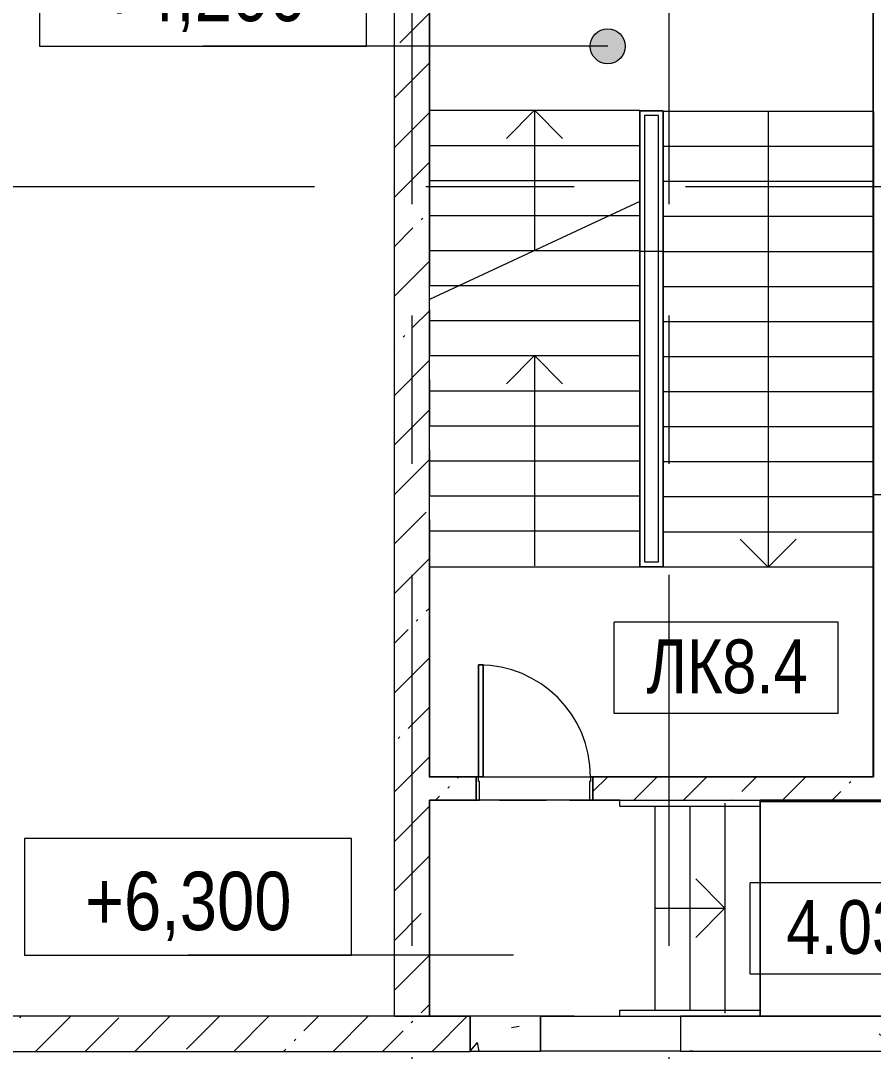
# Model space of a CAD drawing. Header units: millimetres. Extents: x 48966 to 294585, y -43515 to 30344.
# Drawn here: x 209028 to 216327, y -31683 to -22860 of the extents above; entities that cross this region are included whole.
import ezdxf

# ---------------------------------------------------------------- set-up
doc = ezdxf.new("R2010")
doc.units = ezdxf.units.MM
doc.linetypes.add('IMPORT-01 Штриховая _2 мм_', pattern=[600, 400, -200])
doc.linetypes.add('Осевые', pattern=[6350, 1270, -952.5, 3175, -952.5])
for name, color, linetype, lineweight in [('_Разделитель помещений_', 7, 'IMPORT-01 Штриховая _2 мм_', 9), ('Высотные отметки', 7, 'Continuous', 9), ('Двери', 7, 'Continuous', 9), ('Каркас_Импост', 7, 'Continuous', 9), ('Контуры', 7, 'Continuous', 9), ('Линии подступенков-1', 7, 'Continuous', 9), ('Линии свеса', 7, 'Continuous', 9), ('Марки вырезов', 7, 'Continuous', 9), ('Марки помещений', 7, 'Continuous', 9), ('Общие ребра', 7, 'Continuous', 9), ('Ограждение', 7, 'Continuous', 9), ('Оси-2', 7, 'Осевые', 9), ('Панель', 7, 'Continuous', 9), ('Перекрытия', 7, 'Continuous', 9), ('Поручни', 7, 'Continuous', 9), ('Стены', 7, 'Continuous', 9), ('Стены-1', 7, 'Continuous', 18), ('Стрелки вверх', 7, 'Continuous', 9), ('Черная _1 сплошная', 7, 'Continuous', 9), ('Штриховка разреза-1', 7, 'Continuous', 9)]:
    doc.layers.add(name, color=color, linetype=linetype, lineweight=lineweight)
doc.styles.add('Arial Narrow', font='Arial Narrow.ttf', dxfattribs={"height": 500})
doc.styles.add('Arial Narrow_1', font='Arial Narrow.ttf', dxfattribs={"height": 460})
pattern_1 = [(45, (108045.05, 0), (-424.264, 424.264), [600, -100, 20, -100]), (45, (108045.05, 424), (-424.264, 424.264), [])]

# ---------------------------------------------------------------- blocks, each defined once
blk = doc.blocks.new('Ограждение - Ограждение-2485443-План 4-го этажа на отм_ _6_600')
at = {"layer": 'Поручни'}
for p, q in [((106111.1, -31331.8), (107011.1, -31331.8)), ((106111.1, -31382.6), (106111.1, -31331.8)), ((106111.1, -31382.6), (107011.1, -31382.6)), ((107011.1, -31331.8), (107311.1, -31331.8)), ((107011.1, -31382.6), (107311.1, -31382.6)), ((107311.1, -31331.8), (107311.1, -31382.6))]:
    blk.add_line(p, q, dxfattribs=at)
blk = doc.blocks.new('Ограждение - Ограждение-2485447-План 4-го этажа на отм_ _6_600')
at = {"layer": 'Поручни'}
for p, q in [((106111.1, -29583.4), (106111.1, -29532.9)), ((107311.1, -29532.8), (107311.1, -29583.4)), ((106111.1, -29583.4), (107011.1, -29583.4)), ((107011.1, -29583.4), (107311.1, -29583.4))]:
    blk.add_line(p, q, dxfattribs=at)
blk = doc.blocks.new('Дверь - Однопольная - ДВ1_21х10-6240621-План 4-го этажа на отм_ _6_600')
at = {"layer": 'Двери'}
for p, q in [((-439, 1058), (-479, 1058)), ((-479, 1058), (-479, 100)), ((-439, 100), (-439, 1058)), ((-479, 100), (-439, 100))]:
    blk.add_line(p, q, dxfattribs=at)
blk.add_arc((-479, 100), 958, 360, 90, dxfattribs=at)
at = {"layer": 'Каркас_Импост'}
for p, q in [((-480, 100), (-500, 100)), ((-500, 100), (-500, -100)), ((-480, 60), (-480, 100)), ((500, 100), (480, 100)), ((480, 100), (480, 60)), ((500, -100), (500, 100)), ((-470, 60), (-480, 60)), ((-470, -100), (-470, 60)), ((480, 60), (470, 60)), ((470, 60), (470, -100)), ((-500, -100), (-470, -100)), ((470, -100), (500, -100))]:
    blk.add_line(p, q, dxfattribs=at)
at = {"layer": 'Панель'}
for p, q in [((-479, 1058), (-439, 1058)), ((-479, 100), (-479, 1058)), ((-439, 1058), (-439, 100)), ((-439, 100), (-479, 100))]:
    blk.add_line(p, q, dxfattribs=at)
blk = doc.blocks.new('Марка помещения_Р - Марка помещения-4575829-План 4-го этажа на отм_ _6_600')
at = {"layer": 'Марки помещений'}
for p, q in [((-4.79375, -1.95625), (-4.79375, 1.95625)), ((4.79375, 1.95625), (-4.79375, 1.95625)), ((4.79375, -1.95625), (4.79375, 1.95625)), ((4.79375, -1.95625), (-4.79375, -1.95625))]:
    blk.add_line(p, q, dxfattribs=at)
blk = doc.blocks.new('Высотные отметки - Высотная отметка - Рамка_14мм длина-4459141-План 4-го этажа на отм_ _6_600')
at = {"layer": 'Высотные отметки'}
for p, q in [((7, 5), (-7, 5)), ((-7, 5), (-7, 0)), ((7, 0), (7, 5)), ((-7, 0), (7, 0))]:
    blk.add_line(p, q, dxfattribs=at)

msp = doc.modelspace()

# ---------------------------------------------------------------- hatches: boundary and pattern name
at = {"layer": 'Высотные отметки'}
h = msp.add_hatch(color=256, dxfattribs=at)
edge = h.paths.add_edge_path(flags=0)
edge.add_arc((214053.2, -23079.2), 150, 0, 360)
at = {"layer": 'Штриховка разреза-1'}
h = msp.add_hatch(dxfattribs=at)
h.set_pattern_fill('FP_4', color=256, style=0, pattern_type=2)
h.set_pattern_definition(pattern_1)
h.paths.add_polyline_path([(212226.7, -31383.4), (212526.7, -31383.4), (212526.7, -21832.9), (212226.7, -21832.9), (212226.7, -31381.4)], flags=0)
h = msp.add_hatch(dxfattribs=at)
h.set_pattern_fill('FP_4', color=256, style=0, pattern_type=2)
h.set_pattern_definition(pattern_1)
h.paths.add_polyline_path([(213926.7, -29532.9), (216526.7, -29532.9), (216526.7, -29332.9), (213926.7, -29332.9)], flags=0)
h.paths.add_polyline_path([(212926.7, -29532.9), (212926.7, -29332.9), (212526.7, -29332.9), (212526.7, -29532.9)], flags=0)
h = msp.add_hatch(dxfattribs=at)
h.set_pattern_fill('FP_4', color=256, style=0, pattern_type=2)
h.set_pattern_definition(pattern_1)
h.paths.add_polyline_path([(204848.3, -31683.4), (207701.7, -31683.4), (207701.7, -31383.4), (204848.3, -31383.4), (204848.3, -31552.8)], flags=0)
h.paths.add_polyline_path([(212092.9, -31683.4), (212876.7, -31682.9), (212876.7, -31383.4), (208201.7, -31383.4), (208201.7, -31683.4)], flags=0)
h = msp.add_hatch(dxfattribs=at)
h.set_pattern_fill('FP_8', color=256, style=0, pattern_type=2)
h.set_pattern_definition([(50, (108045, 0), (1457.472, -127.512), [152.4, -1676.4]), (355, (108045, 0), (-281.942, 1528.454), [121.92, -1341.12]), (100.451, (108166.5, -10.6), (1175.541, 1400.933), [129.52, -1424.721]), (46.184, (108045, 406.4), (2168.632, -336.342), [228.6, -2514.6]), (96.636, (108225.8, 378.4), (1899.22, 1979.42), [194.28, -2137.08]), (351.184, (108045, 406.4), (1899.24, 1979.402), [182.88, -2011.68]), (21, (108248.2, 304.8), (1212.915, -818.121), [152.4, -1676.4]), (326, (108248.2, 304.8), (494.417, 1473.504), [121.92, -1341.12]), (71.451, (108349.3, 236.6), (1707.337, 655.37), [129.52, -1424.721]), (37.5, (108045.05, 0), (24.7094, 676.4402), [67.056, -1257.808, 67.056, -1294.384, -1346.2]), (37.5, (108045.05, 0), (24.7094, 676.4402), [-2686.304, 67.056, -1279.144]), (7.5, (108045.05, 0), (534.5577, 801.4443), [67.056, -709.168, 67.056, -1227.328, -513.08]), (7.5, (108045.05, 0), (534.5577, 801.4443), [-2070.608, 67.056, -446.024]), (327.5, (107591.9, 0), (1084.7275, -45.8312), [67.056, -440.944, 67.056, -1517.904, -2103.12]), (327.5, (107591.9, 0), (1084.7275, -45.8312), [-2092.96, 67.056, -2036.064]), (317.5, (107388.7, 0), (1185.035, 203.4135), [67.056, -593.344, 67.056, -985.52, -1493.52]), (317.5, (107388.7, 0), (1185.035, 203.4135), [-1712.976, 67.056, -1426.464])])
h.paths.add_polyline_path([(214676.7, -31682.9), (216476.7, -31682.9), (216476.7, -31382.9), (214676.7, -31382.9)], flags=0)
h.paths.add_polyline_path([(217876.7, -31682.9), (217876.7, -31382.9), (217676.7, -31382.9), (217676.7, -31682.9)], flags=0)
h.paths.add_polyline_path([(213476.7, -31682.9), (213476.7, -31382.9), (212876.7, -31384.9), (212876.7, -31682.9)], flags=0)

# ---------------------------------------------------------------- linework, layer by layer
at = {"layer": '_Разделитель помещений_'}
for p, q in [((212526.7, -21732.9), (212526.7, -31382.9)), ((212526.7, -29533), (214156.1, -29533)), ((215356.1, -29532.9), (216577.2, -29532.9))]:
    msp.add_line(p, q, dxfattribs=at)
at = {"layer": 'Высотные отметки'}
for p, q in [((212432, -23079.2), (210588.4, -23079.2)), ((214053.2, -23079.2), (212432, -23079.2)), ((213247.1, -30860), (210461, -30860)), ((213247.1, -30860), (213247.1, -30860))]:
    msp.add_line(p, q, dxfattribs=at)
msp.add_circle((214053.2, -23079.2), 150, dxfattribs=at)
at = {"layer": 'Контуры'}
for p, q in [((212526.7, -21832.9), (212526.7, -23327.9)), ((212526.7, -21832.9), (212526.7, -23632.9)), ((216326.7, -23637.9), (216326.7, -21832.9)), ((216326.7, -23637.9), (216326.7, -21832.9)), ((212526.7, -23032.9), (212526.7, -24832.9)), ((216326.7, -24837.9), (216326.7, -23032.9)), ((212526.7, -27227.9), (212526.7, -23327.9)), ((212526.7, -27532.9), (212526.7, -23632.9)), ((214326.7, -23632.9), (214526.7, -23632.9)), ((214326.7, -27532.9), (214326.7, -23632.9)), ((214526.7, -23632.9), (214526.7, -23637.9)), ((216326.7, -23637.9), (214526.7, -23637.9)), ((216326.7, -23637.9), (214526.7, -23637.9)), ((214526.7, -23637.9), (214526.7, -27537.9)), ((214526.7, -23637.9), (214526.7, -27537.9)), ((216326.7, -23637.9), (216326.7, -27537.9)), ((216326.7, -23637.9), (216326.7, -27537.9)), ((214326.7, -27227.9), (214326.7, -24408.2)), ((212526.7, -29332.9), (212526.7, -24832.9)), ((214326.7, -24832.9), (214526.7, -24832.9)), ((214326.7, -27537.9), (214326.7, -24832.9)), ((214526.7, -24832.9), (214526.7, -24837.9)), ((216326.7, -24837.9), (214526.7, -24837.9)), ((214526.7, -24837.9), (214526.7, -27537.9)), ((216326.7, -24837.9), (216326.7, -27537.9)), ((212526.7, -27227.9), (212526.7, -25247.6)), ((212526.7, -27227.9), (212526.7, -29332.9)), ((212526.7, -27227.9), (212526.7, -29332.9)), ((212526.7, -27227.9), (214326.7, -27227.9)), ((212526.7, -27227.9), (214326.7, -27227.9)), ((212526.7, -27532.9), (212526.7, -29337.9)), ((214326.7, -27537.9), (214326.7, -27532.9)), ((214526.7, -27537.9), (214326.7, -27537.9)), ((216326.7, -27537.9), (214526.7, -27537.9)), ((216326.7, -27537.9), (214526.7, -27537.9)), ((216326.7, -29332.9), (216326.7, -27537.9)), ((216326.7, -29332.9), (216326.7, -27537.9)), ((216326.7, -29332.9), (216326.7, -27537.9)), ((212526.7, -29332.9), (216326.7, -29332.9)), ((212526.7, -29332.9), (216326.7, -29332.9)), ((215356.1, -29557.6), (215356.1, -31357.6))]:
    msp.add_line(p, q, dxfattribs=at)
at = {"layer": 'Линии подступенков-1'}
for p, q in [((212526.7, -23627.9), (214326.7, -23627.9)), ((216326.7, -23637.9), (214526.7, -23637.9)), ((216326.7, -23637.9), (214526.7, -23637.9)), ((212526.7, -23927.9), (214326.7, -23927.9)), ((216326.7, -23937.9), (214526.7, -23937.9)), ((216326.7, -23937.9), (214526.7, -23937.9)), ((212526.7, -24227.9), (214326.7, -24227.9)), ((216326.7, -24237.9), (214526.7, -24237.9)), ((216326.7, -24237.9), (214526.7, -24237.9)), ((212526.7, -24527.9), (214326.7, -24527.9)), ((214070, -24527.9), (214326.7, -24527.9)), ((216326.7, -24537.9), (214526.7, -24537.9)), ((216326.7, -24537.9), (214526.7, -24537.9)), ((212526.7, -24827.9), (214326.7, -24827.9)), ((213426.7, -24827.9), (214326.7, -24827.9)), ((216326.7, -24837.9), (214526.7, -24837.9)), ((216326.7, -24837.9), (214526.7, -24837.9)), ((216326.7, -24837.9), (214526.7, -24837.9)), ((212526.7, -25127.9), (214326.7, -25127.9)), ((212783.3, -25127.9), (214326.7, -25127.9)), ((216326.7, -25137.9), (214526.7, -25137.9)), ((216326.7, -25137.9), (214526.7, -25137.9)), ((216326.7, -25137.9), (214526.7, -25137.9)), ((212526.7, -25427.9), (214326.7, -25427.9)), ((212526.7, -25427.9), (214326.7, -25427.9)), ((216326.7, -25437.9), (214526.7, -25437.9)), ((216326.7, -25437.9), (214526.7, -25437.9)), ((216326.7, -25437.9), (214526.7, -25437.9)), ((212526.7, -25727.9), (214326.7, -25727.9)), ((212526.7, -25727.9), (214326.7, -25727.9)), ((216326.7, -25737.9), (214526.7, -25737.9)), ((216326.7, -25737.9), (214526.7, -25737.9)), ((216326.7, -25737.9), (214526.7, -25737.9)), ((212526.7, -26027.9), (214326.7, -26027.9)), ((212526.7, -26027.9), (214326.7, -26027.9)), ((216326.7, -26037.9), (214526.7, -26037.9)), ((216326.7, -26037.9), (214526.7, -26037.9)), ((216326.7, -26037.9), (214526.7, -26037.9)), ((212526.7, -26327.9), (214326.7, -26327.9)), ((212526.7, -26327.9), (214326.7, -26327.9)), ((216326.7, -26337.9), (214526.7, -26337.9)), ((216326.7, -26337.9), (214526.7, -26337.9)), ((216326.7, -26337.9), (214526.7, -26337.9)), ((212526.7, -26627.9), (214326.7, -26627.9)), ((212526.7, -26627.9), (214326.7, -26627.9)), ((216326.7, -26637.9), (214526.7, -26637.9)), ((216326.7, -26637.9), (214526.7, -26637.9)), ((216326.7, -26637.9), (214526.7, -26637.9)), ((212526.7, -26927.9), (214326.7, -26927.9)), ((212526.7, -26927.9), (214326.7, -26927.9)), ((216326.7, -26937.9), (214526.7, -26937.9)), ((216326.7, -26937.9), (214526.7, -26937.9)), ((216326.7, -26937.9), (214526.7, -26937.9)), ((212526.7, -27227.9), (214326.7, -27227.9)), ((212526.7, -27227.9), (214326.7, -27227.9)), ((216326.7, -27237.9), (214526.7, -27237.9)), ((216326.7, -27237.9), (214526.7, -27237.9)), ((216326.7, -27237.9), (214526.7, -27237.9)), ((216326.7, -27537.9), (214526.7, -27537.9)), ((216326.7, -27537.9), (214526.7, -27537.9)), ((216326.7, -27537.9), (214526.7, -27537.9)), ((215056.1, -29557.6), (215056.1, -31357.6)), ((214456.1, -29583.4), (214456.1, -31331.8)), ((214756.1, -29583.4), (214756.1, -31331.8))]:
    msp.add_line(p, q, dxfattribs=at)
at = {"layer": 'Линии свеса'}
for p, q in [((212526.7, -23627.9), (214326.7, -23627.9)), ((212526.7, -23927.9), (214326.7, -23927.9)), ((216326.7, -23937.9), (214526.7, -23937.9)), ((216326.7, -23937.9), (214526.7, -23937.9)), ((212526.7, -24227.9), (214326.7, -24227.9)), ((216326.7, -24237.9), (214526.7, -24237.9)), ((216326.7, -24237.9), (214526.7, -24237.9)), ((212526.7, -24527.9), (214326.7, -24527.9)), ((214070, -24527.9), (214326.7, -24527.9)), ((216326.7, -24537.9), (214526.7, -24537.9)), ((216326.7, -24537.9), (214526.7, -24537.9)), ((212526.7, -24827.9), (214326.7, -24827.9)), ((213426.7, -24827.9), (214326.7, -24827.9)), ((216326.7, -24837.9), (214526.7, -24837.9)), ((216326.7, -24837.9), (214526.7, -24837.9)), ((212526.7, -25127.9), (214326.7, -25127.9)), ((212783.3, -25127.9), (214326.7, -25127.9)), ((216326.7, -25137.9), (214526.7, -25137.9)), ((216326.7, -25137.9), (214526.7, -25137.9)), ((216326.7, -25137.9), (214526.7, -25137.9)), ((212526.7, -25427.9), (214326.7, -25427.9)), ((212526.7, -25427.9), (214326.7, -25427.9)), ((216326.7, -25437.9), (214526.7, -25437.9)), ((216326.7, -25437.9), (214526.7, -25437.9)), ((216326.7, -25437.9), (214526.7, -25437.9)), ((212526.7, -25727.9), (214326.7, -25727.9)), ((212526.7, -25727.9), (214326.7, -25727.9)), ((216326.7, -25737.9), (214526.7, -25737.9)), ((216326.7, -25737.9), (214526.7, -25737.9)), ((216326.7, -25737.9), (214526.7, -25737.9)), ((212526.7, -26027.9), (214326.7, -26027.9)), ((212526.7, -26027.9), (214326.7, -26027.9)), ((216326.7, -26037.9), (214526.7, -26037.9)), ((216326.7, -26037.9), (214526.7, -26037.9)), ((216326.7, -26037.9), (214526.7, -26037.9)), ((212526.7, -26327.9), (214326.7, -26327.9)), ((212526.7, -26327.9), (214326.7, -26327.9)), ((216326.7, -26337.9), (214526.7, -26337.9)), ((216326.7, -26337.9), (214526.7, -26337.9)), ((216326.7, -26337.9), (214526.7, -26337.9)), ((212526.7, -26627.9), (214326.7, -26627.9)), ((212526.7, -26627.9), (214326.7, -26627.9)), ((216326.7, -26637.9), (214526.7, -26637.9)), ((216326.7, -26637.9), (214526.7, -26637.9)), ((216326.7, -26637.9), (214526.7, -26637.9)), ((212526.7, -26927.9), (214326.7, -26927.9)), ((212526.7, -26927.9), (214326.7, -26927.9)), ((216326.7, -26937.9), (214526.7, -26937.9)), ((216326.7, -26937.9), (214526.7, -26937.9)), ((216326.7, -26937.9), (214526.7, -26937.9)), ((216326.7, -27237.9), (214526.7, -27237.9)), ((216326.7, -27237.9), (214526.7, -27237.9)), ((216326.7, -27237.9), (214526.7, -27237.9)), ((215056.1, -29557.6), (215056.1, -31357.6)), ((214456.1, -29583.4), (214456.1, -31331.8)), ((214756.1, -29583.4), (214756.1, -31331.8))]:
    msp.add_line(p, q, dxfattribs=at)
at = {"layer": 'Марки вырезов'}
msp.add_line((214326.7, -24408.2), (212526.7, -25247.6), dxfattribs=at)
at = {"layer": 'Общие ребра'}
for p, q in [((212226.7, -31381.4), (212226.7, -21832.9)), ((212526.7, -29332.9), (212526.7, -22232.5)), ((216326.7, -26917.9), (216526.7, -26917.9)), ((212926.7, -29332.9), (212528.7, -29332.9)), ((216326.7, -29332.9), (213926.7, -29332.9)), ((212526.7, -29532.9), (212926.7, -29532.9)), ((213926.7, -29532.9), (215356.7, -29532.9)), ((212226.7, -31383.4), (212226.7, -31381.4)), ((212226.7, -31383.4), (212526.7, -31383.4)), ((212876.7, -31383.4), (212528.7, -31383.4)), ((213476.7, -31382.9), (212876.7, -31382.9)), ((212876.7, -31382.9), (212876.7, -31383.4)), ((212876.7, -31682.9), (212876.7, -31383.4)), ((212876.7, -31383.4), (212876.7, -31384.9)), ((212876.7, -31384.9), (212876.7, -31682.9))]:
    msp.add_line(p, q, dxfattribs=at)
at = {"layer": 'Оси-2'}
for p, q in [((212376.7, 25417.1), (212376.7, -41737.8)), ((214576.7, 25417.1), (214576.7, -41737.8)), ((258216.7, -24282.9), (199731.8, -24282.9)), ((258216.7, -31382.9), (199731.8, -31382.9))]:
    msp.add_line(p, q, dxfattribs=at)
at = {"layer": 'Перекрытия'}
for p, q in [((214156.1, -29532.9), (212526.7, -29532.9)), ((212526.7, -29532.9), (212526.7, -31383.4)), ((215356.7, -29548.3), (215356.7, -31382.9)), ((216817.7, -29548.3), (215356.7, -29548.3)), ((212526.7, -31383.4), (212876.7, -31383.4)), ((215356.7, -31382.9), (220876.7, -31382.9))]:
    msp.add_line(p, q, dxfattribs=at)
at = {"layer": 'Стены'}
for p, q in [((212926.7, -29532.9), (212926.7, -29332.9)), ((213926.7, -29332.9), (213926.7, -29532.9)), ((213926.7, -29532.9), (212926.7, -29532.9)), ((216526.7, -29532.9), (215356.7, -29532.9)), ((213476.7, -31382.9), (212876.7, -31382.9)), ((212876.7, -31383.4), (212876.7, -31384.9)), ((213476.7, -31382.9), (213476.7, -31682.9)), ((213476.7, -31382.9), (214676.7, -31382.9)), ((214456.1, -31382.9), (214481.1, -31382.9)), ((214676.7, -31382.9), (214676.7, -31682.9)), ((214755.8, -31382.9), (214781.1, -31382.9)), ((214676.7, -31682.9), (213476.7, -31682.9)), ((214170.1, -31682.9), (214156.7, -31682.9)), ((214481.1, -31682.9), (214456.1, -31682.9)), ((214781.1, -31682.9), (214755.8, -31682.9))]:
    msp.add_line(p, q, dxfattribs=at)
at = {"layer": 'Стены-1'}
for p, q in [((216324.7, -29330.9), (216324.7, -22232.5)), ((216326.7, -26912.9), (216326.7, -22232.5)), ((216326.7, -29330.9), (216326.7, -22232.5)), ((216326.7, -26912.9), (216326.7, -26917.9)), ((216326.7, -26917.9), (216326.7, -29332.9)), ((212926.7, -29532.9), (212926.7, -29332.9)), ((213926.7, -29332.9), (213926.7, -29532.9)), ((212526.7, -31383.4), (212526.7, -29532.9)), ((215356.7, -29532.9), (216526.7, -29532.9)), ((216526.7, -29532.9), (215356.7, -29532.9)), ((215356.7, -29534.9), (216796.7, -29534.9)), ((212528.7, -31383.4), (208201.7, -31383.4)), ((213476.7, -31682.9), (213476.7, -31382.9)), ((216476.7, -31382.9), (214676.7, -31382.9)), ((214676.7, -31382.9), (214676.7, -31682.9)), ((208201.7, -31683.4), (212876.7, -31683.4)), ((212876.7, -31683.4), (212876.7, -31682.9)), ((212876.7, -31682.9), (213476.7, -31682.9)), ((214676.7, -31682.9), (216476.7, -31682.9))]:
    msp.add_line(p, q, dxfattribs=at)
at = {"layer": 'Стрелки вверх'}
for p, q in [((215056.1, -30457.6), (214806.1, -30207.6)), ((214456.1, -30457.6), (214756.1, -30457.6)), ((214756.1, -30457.6), (215056.1, -30457.6)), ((215056.1, -30457.6), (214806.1, -30707.6))]:
    msp.add_line(p, q, dxfattribs=at)
at = {"layer": 'Черная _1 сплошная'}
for p, q in [((213426.7, -23627.9), (213186.3, -23868.3)), ((213426.7, -23627.9), (213426.7, -24832.9)), ((213426.7, -23627.9), (213667.1, -23868.3)), ((214326.7, -23632.9), (214326.7, -27532.9)), ((214526.7, -23632.9), (214326.7, -23632.9)), ((214326.7, -23632.9), (214326.7, -27532.9)), ((214526.7, -23632.9), (214326.7, -23632.9)), ((214526.7, -27532.9), (214526.7, -23632.9)), ((214526.7, -27532.9), (214526.7, -23632.9)), ((215426.7, -23637.9), (215426.7, -27537.9)), ((214366.7, -23672.9), (214366.7, -27492.9)), ((214486.7, -23672.9), (214366.7, -23672.9)), ((214486.7, -27492.9), (214486.7, -23672.9)), ((213426.7, -25727.9), (213186.3, -25968.3)), ((213426.7, -25727.9), (213426.7, -27527.9)), ((213426.7, -25727.9), (213667.1, -25968.3)), ((215426.7, -27537.9), (215186.3, -27297.5)), ((215426.7, -27537.9), (215667.1, -27297.5)), ((214366.7, -27492.9), (214486.7, -27492.9)), ((214726.7, -27537.9), (212526.7, -27537.9)), ((214326.7, -27532.9), (214526.7, -27532.9)), ((214326.7, -27532.9), (214526.7, -27532.9))]:
    msp.add_line(p, q, dxfattribs=at)

# ---------------------------------------------------------------- block references
at = {"layer": 'Высотные отметки', "xscale": 199.9999999999999, "yscale": 199.9999999999999, "zscale": 199.9999999999999}
for p in [(210588.4, -23079.2), (210461, -30860)]:
    msp.add_blockref('Высотные отметки - Высотная отметка - Рамка_14мм длина-4459141-План 4-го этажа на отм_ _6_600', p, dxfattribs=at)
at = {"layer": 'Двери'}
msp.add_blockref('Дверь - Однопольная - ДВ1_21х10-6240621-План 4-го этажа на отм_ _6_600', (213426.7, -29432.9), dxfattribs=at)
at = {"layer": 'Марки помещений', "xscale": 199.9999999999999, "yscale": 199.9999999999999, "zscale": 199.9999999999999}
for p in [(215065.4, -28399.3), (216230, -30630.8)]:
    msp.add_blockref('Марка помещения_Р - Марка помещения-4575829-План 4-го этажа на отм_ _6_600', p, dxfattribs=at)
at = {"layer": 'Ограждение'}
for name in ['Ограждение - Ограждение-2485447-План 4-го этажа на отм_ _6_600', 'Ограждение - Ограждение-2485443-План 4-го этажа на отм_ _6_600']:
    msp.add_blockref(name, (108045, 0), dxfattribs=at)

# ---------------------------------------------------------------- texts
at = {"layer": 'Марки помещений', "char_height": 460, "attachment_point": 1, "style": 'Arial Narrow_1'}
for s, insert, width in [('ЛК', (214384.5, -28157.5), 785.654), ('8.4', (215032.7, -28157.5), 881.856), ('4.034', (215582.1, -30388.9), 1587.341)]:
    msp.add_mtext(s, dxfattribs=dict(at, insert=insert, width=width))

# ---------------------------------------------------------------- next in the draw order: texts
at = {"layer": 'Высотные отметки', "char_height": 500, "width": 2118.479, "attachment_point": 1, "line_spacing_factor": 0.974696, "style": 'Arial Narrow', "bg_fill": 3, "box_fill_scale": 1.25, "bg_fill_color": 256, "bg_fill_true_color": 13158600, "bg_fill_transparency": 0}
for s, insert in [('+4,200', (209705.7, -22364.9)), ('+6,300', (209578.3, -30145.6))]:
    msp.add_mtext(s, dxfattribs=dict(at, insert=insert))

doc.saveas('drawing.dxf')
